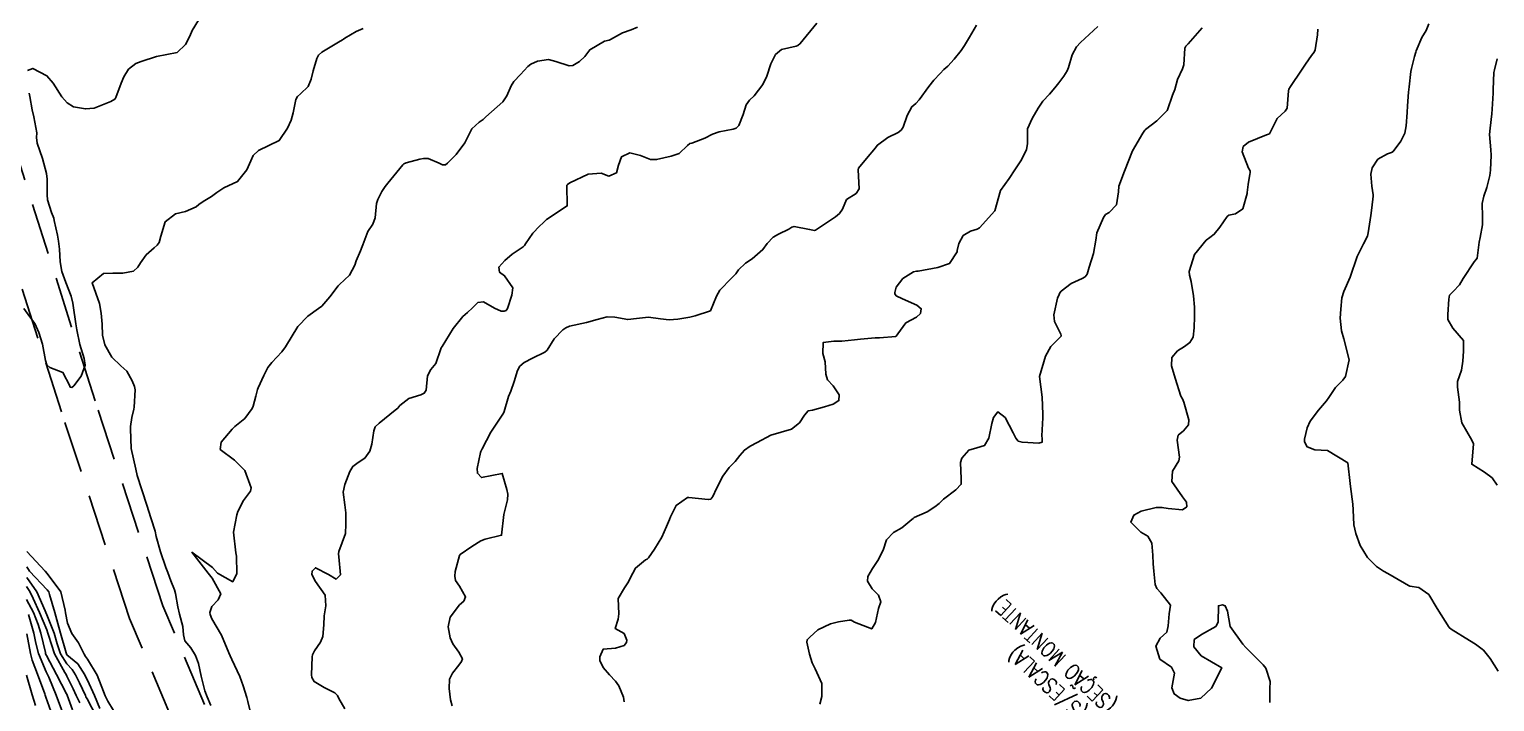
# Model space of a CAD drawing. Header units: metres. Extents: x 298520 to 308411, y 7433745 to 7450750.
# Drawn here: x 299034.4 to 299176.5, y 7449756.5 to 7449821.7 of the extents above; entities that cross this region are included whole.
import ezdxf

# ---------------------------------------------------------------- set-up
doc = ezdxf.new("R2010")
doc.units = ezdxf.units.M
doc.header["$LTSCALE"] = 10
doc.linetypes.add('DASHED', pattern=[0.75, 0.5, -0.25])
for name, color, linetype in [('Curvas de Nivel 1m', 11, 'Continuous'), ('Curvas de Nivel 5m', 15, 'Continuous'), ('TEXTO', 45, 'Continuous'), ('Vias Secundárias', 230, 'DASHED')]:
    doc.layers.add(name, color=color, linetype=linetype)
doc.styles.add('ROMANS', font='romans', dxfattribs={"height": 0.2})

msp = doc.modelspace()

# ---------------------------------------------------------------- linework, layer by layer
at = {"layer": 'Curvas de Nivel 1m', "flags": 128}
for points, elevation in [([(299034.2, 7449817.68), (299034.71, 7449817.88), (299036.08, 7449817.16), (299036.69, 7449816.45), (299037.52, 7449815.14), (299038.06, 7449814.53), (299038.66, 7449814.16), (299039.82, 7449813.95), (299040.66, 7449814.04), (299042.27, 7449814.68), (299042.67, 7449814.9), (299042.74, 7449815), (299042.76, 7449815.07), (299043.3, 7449816.46), (299043.55, 7449817.06), (299043.98, 7449817.79), (299044.72, 7449818.36), (299045.22, 7449818.54), (299046.72, 7449819.03), (299048.73, 7449819.43), (299049.52, 7449820.2), (299049.94, 7449820.99), (299050.17, 7449821.56), (299050.77, 7449822.55)], 748), ([(299051.97, 7449756.14), (299051.63, 7449756.96), (299051.41, 7449757.55), (299051.05, 7449758.97), (299050.78, 7449760.21), (299050.49, 7449760.98), (299050.04, 7449761.72), (299049.46, 7449762.4), (299049.34, 7449762.99), (299049.26, 7449763.8), (299048.95, 7449765), (299048.79, 7449765.7), (299048.55, 7449767), (299048.45, 7449767.35), (299048.11, 7449768.21), (299047.8, 7449769.01), (299047.63, 7449769.52), (299047.1, 7449771.02), (299046.69, 7449772.51), (299046.57, 7449773.03), (299046.19, 7449774.23), (299045.93, 7449775.03), (299045.8, 7449775.44), (299045.28, 7449777.04), (299044.85, 7449778.43), (299044.7, 7449779.05), (299044.27, 7449781.05), (299044.19, 7449782.95), (299044.18, 7449783.05), (299044.18, 7449783.17), (299044.31, 7449784.04), (299044.51, 7449784.86), (299044.55, 7449785.05), (299044.64, 7449786.74), (299044.58, 7449787.05), (299044.35, 7449787.61), (299043.83, 7449788.53), (299043.25, 7449789.07), (299042.38, 7449789.89), (299041.71, 7449791.09), (299041.47, 7449792.02), (299041.45, 7449793.09), (299041.36, 7449794.15), (299041.18, 7449795.09), (299040.46, 7449797.1), (299041.57, 7449797.99), (299042.47, 7449798.05), (299043.43, 7449798.02), (299044.47, 7449798.22), (299044.89, 7449798.63), (299045.16, 7449799.04), (299045.72, 7449799.81), (299046.5, 7449800.49), (299046.78, 7449800.75), (299046.96, 7449801.02), (299047.12, 7449801.62), (299047.54, 7449803.01), (299048.54, 7449803.79), (299049.51, 7449804.02), (299050.55, 7449804.46), (299050.83, 7449804.7), (299051.25, 7449804.97), (299052.06, 7449805.47), (299052.57, 7449805.86), (299053.23, 7449806.3), (299054.58, 7449806.93), (299055.46, 7449808.06), (299055.85, 7449808.92), (299056.07, 7449809.45), (299056.61, 7449809.91), (299058.62, 7449810.88), (299059.41, 7449812.1), (299059.77, 7449812.87), (299059.96, 7449813.57), (299060.23, 7449814.86), (299060.38, 7449815.16), (299060.68, 7449815.43), (299061.42, 7449816.12), (299061.72, 7449816.85), (299061.91, 7449817.65), (299062.25, 7449818.84), (299062.41, 7449819.16), (299062.73, 7449819.44), (299064.36, 7449820.43), (299064.74, 7449820.65), (299064.84, 7449820.71), (299064.98, 7449820.81), (299066.09, 7449821.46), (299066.76, 7449821.74)], 749), ([(299064.99, 7449755.82), (299064.41, 7449756.81), (299064.28, 7449757.11), (299063.99, 7449757.36), (299062.96, 7449757.87), (299062, 7449758.46), (299061.79, 7449758.84), (299061.75, 7449759.1), (299061.81, 7449760.84), (299061.84, 7449761.04), (299062.04, 7449761.44), (299062.61, 7449762.27), (299062.84, 7449762.83), (299062.95, 7449763.95), (299062.98, 7449764.83), (299063.14, 7449765.78), (299063.08, 7449766.83), (299062.12, 7449768.14), (299061.76, 7449768.84), (299061.8, 7449769.17), (299062.13, 7449769.48), (299063.39, 7449768.83), (299064.12, 7449768.39), (299064.56, 7449768.81), (299064.41, 7449770.55), (299064.35, 7449770.82), (299064.4, 7449771.06), (299065.05, 7449772.81), (299065.08, 7449773.7), (299065.06, 7449774.81), (299064.99, 7449775.59), (299064.82, 7449776.81), (299064.96, 7449777.54), (299065.46, 7449778.8), (299065.74, 7449779.31), (299066.26, 7449779.69), (299066.93, 7449780.12), (299067.4, 7449780.78), (299067.61, 7449781.45), (299067.8, 7449782.77), (299067.93, 7449783.14), (299068.3, 7449783.51), (299069.87, 7449784.75), (299070.1, 7449784.96), (299070.32, 7449785.2), (299071.18, 7449785.88), (299072.34, 7449786.25), (299072.67, 7449786.39), (299072.87, 7449786.71), (299072.99, 7449788.08), (299073.32, 7449788.71), (299073.79, 7449789.29), (299074.27, 7449790.7), (299074.31, 7449790.79), (299074.4, 7449790.93), (299075.47, 7449792.68), (299076.42, 7449793.84), (299076.87, 7449794.23), (299077.37, 7449794.66), (299077.89, 7449795.2), (299078.44, 7449795.27), (299079.48, 7449794.63), (299080.14, 7449794.34), (299080.43, 7449794.34), (299080.62, 7449794.43), (299080.76, 7449794.62), (299081.17, 7449795.9), (299081.28, 7449796.61), (299080.47, 7449797.79), (299079.98, 7449798.13), (299079.9, 7449798.63), (299080.49, 7449799.27), (299081.22, 7449799.89), (299082.26, 7449800.6), (299082.4, 7449800.71), (299082.51, 7449800.89), (299083.21, 7449801.91), (299083.86, 7449802.59), (299084.2, 7449802.92), (299084.54, 7449803.23), (299086.55, 7449804.55), (299086.52, 7449806.55), (299086.58, 7449806.64), (299086.81, 7449806.78), (299088.59, 7449807.62), (299089.82, 7449807.74), (299090.59, 7449807.42), (299091.32, 7449807.76), (299091.52, 7449808.49), (299091.8, 7449809.3), (299092.62, 7449809.69), (299093.65, 7449809.44), (299094.61, 7449809.04), (299095.21, 7449809.05), (299096.61, 7449809.37), (299097.4, 7449809.64), (299098.22, 7449810.41), (299098.45, 7449810.59), (299098.63, 7449810.65), (299099.9, 7449811.13), (299100.64, 7449811.5), (299101.28, 7449811.74), (299102.65, 7449811.98), (299102.93, 7449812.08), (299103.19, 7449812.35), (299103.6, 7449813.42), (299103.89, 7449814.35), (299104.23, 7449814.79), (299104.68, 7449815.23), (299105.52, 7449816.33), (299105.9, 7449817.12), (299106.29, 7449818.32), (299106.73, 7449819.22), (299107.34, 7449819.7), (299108.74, 7449820.05), (299108.92, 7449820.11), (299109.15, 7449820.29), (299110.76, 7449822.26)], 751), ([(299075.39, 7449756.09), (299075.21, 7449756.68), (299075.1, 7449757.79), (299075.13, 7449758.68), (299075.41, 7449759.28), (299076.02, 7449760.05), (299076.3, 7449760.4), (299076.38, 7449760.67), (299076.04, 7449761.3), (299075.46, 7449762.1), (299075.19, 7449762.68), (299074.99, 7449763.76), (299075.18, 7449764.68), (299076.09, 7449765.88), (299076.51, 7449766.26), (299076.69, 7449766.66), (299076.11, 7449767.69), (299075.71, 7449768.26), (299075.63, 7449768.68), (299075.68, 7449769.13), (299076.09, 7449770.67), (299076.15, 7449770.76), (299077.29, 7449771.53), (299078.17, 7449772.08), (299078.57, 7449772.25), (299080.17, 7449772.63), (299080.41, 7449774.63), (299080.76, 7449776.08), (299080.79, 7449776.62), (299080.68, 7449777.07), (299080.24, 7449778.62), (299078.24, 7449778.22), (299077.83, 7449778.65), (299077.81, 7449779.09), (299078.14, 7449780.65), (299078.17, 7449780.76), (299078.28, 7449781.01), (299079.15, 7449782.64), (299080.31, 7449784.38), (299080.41, 7449784.53), (299080.44, 7449784.62), (299080.86, 7449786.09), (299081.08, 7449786.61), (299081.41, 7449787.55), (299081.73, 7449788.61), (299081.96, 7449789.01), (299082.37, 7449789.37), (299083.16, 7449789.81), (299084.38, 7449790.38), (299084.6, 7449790.58), (299085.29, 7449791.68), (299086.12, 7449792.55), (299086.41, 7449792.75), (299086.76, 7449792.89), (299088.42, 7449793.24), (299089.44, 7449793.53), (299090.43, 7449793.8), (299091.15, 7449793.77), (299092.42, 7449793.54), (299093.27, 7449793.63), (299094.43, 7449793.78), (299095.59, 7449793.6), (299096.42, 7449793.52), (299097.27, 7449793.58), (299098.43, 7449793.78), (299098.94, 7449793.89), (299100.43, 7449794.39), (299101.02, 7449795.82), (299101.35, 7449796.38), (299102.47, 7449797.54), (299102.88, 7449797.96), (299103.15, 7449798.35), (299103.83, 7449799), (299104.49, 7449799.41), (299105.52, 7449800.32), (299105.93, 7449800.9), (299106.52, 7449801.53), (299107.03, 7449801.8), (299108.04, 7449802.29), (299108.34, 7449802.48), (299108.54, 7449802.55), (299110.04, 7449802.27), (299110.53, 7449802.17), (299110.61, 7449802.2), (299110.71, 7449802.27), (299112.55, 7449803.51), (299112.96, 7449803.83), (299113.25, 7449804.23), (299113.63, 7449805.16), (299114.57, 7449805.76), (299114.85, 7449806.22), (299114.75, 7449808.06), (299114.79, 7449808.22), (299115.56, 7449809.16), (299116.45, 7449810.19), (299116.52, 7449810.29), (299116.63, 7449810.45), (299117.65, 7449811.17), (299118.65, 7449811.66), (299118.92, 7449811.89), (299119.12, 7449812.17), (299119.52, 7449813.3), (299119.98, 7449814.16), (299120.35, 7449814.48), (299120.68, 7449814.83), (299121.6, 7449816.14), (299122.1, 7449816.73), (299122.71, 7449817.4), (299123.07, 7449817.76), (299123.45, 7449818.11), (299124.07, 7449818.76), (299124.74, 7449819.61), (299125.07, 7449820.1), (299125.56, 7449820.9), (299126.22, 7449822.08)], 752), ([(299092.08, 7449756.48), (299091.99, 7449756.95), (299091.55, 7449758.04), (299091.22, 7449758.49), (299090.63, 7449759.12), (299090.02, 7449759.81), (299089.72, 7449760.51), (299089.69, 7449760.86), (299090.04, 7449761.61), (299091.23, 7449761.68), (299092.05, 7449761.94), (299092.28, 7449762.25), (299092.33, 7449762.48), (299092.06, 7449763.1), (299091.19, 7449763.61), (299091.49, 7449764.49), (299091.54, 7449765.03), (299091.5, 7449766.49), (299092.11, 7449767.54), (299092.48, 7449768.11), (299092.64, 7449768.47), (299093.16, 7449769.45), (299094.15, 7449770.24), (299094.29, 7449770.32), (299094.42, 7449770.46), (299095.01, 7449771.3), (299095.71, 7449772.44), (299096.18, 7449773.49), (299096.47, 7449774.15), (299096.57, 7449774.43), (299097.1, 7449775.53), (299098.22, 7449776.28), (299098.35, 7449776.28), (299100.22, 7449776.09), (299100.47, 7449776.14), (299100.67, 7449776.38), (299101.01, 7449777.15), (299101.63, 7449778.37), (299102.25, 7449779.2), (299102.83, 7449779.78), (299103.27, 7449780.35), (299103.73, 7449780.89), (299104.28, 7449781.26), (299104.98, 7449781.63), (299106.29, 7449782.32), (299108.3, 7449782.92), (299109.06, 7449783.53), (299109.55, 7449784.28), (299109.91, 7449784.69), (299110.32, 7449784.75), (299111.5, 7449785.07), (299112.33, 7449785.35), (299112.89, 7449785.68), (299112.93, 7449786.23), (299112.35, 7449787.12), (299111.8, 7449787.69), (299111.64, 7449788.25), (299111.56, 7449789.44), (299111.34, 7449790.26), (299111.36, 7449791.3), (299112.4, 7449791.43), (299113.19, 7449791.44), (299114.4, 7449791.59), (299114.97, 7449791.65), (299116.41, 7449791.78), (299116.83, 7449791.77), (299118.41, 7449791.91), (299118.53, 7449792.05), (299118.6, 7449792.17), (299119.38, 7449793.21), (299120.43, 7449793.77), (299120.8, 7449794.14), (299120.87, 7449794.58), (299120.44, 7449794.93), (299119.06, 7449795.56), (299118.45, 7449795.84), (299118.31, 7449796.03), (299118.31, 7449796.17), (299118.34, 7449796.28), (299118.46, 7449796.69), (299119.1, 7449797.53), (299120.14, 7449798.15), (299120.41, 7449798.22), (299120.48, 7449798.23), (299120.57, 7449798.24), (299122.49, 7449798.58), (299123.62, 7449798.98), (299124.35, 7449800.1), (299124.37, 7449800.23), (299124.52, 7449800.92), (299124.95, 7449801.67), (299125.66, 7449802.09), (299126.31, 7449802.3), (299126.54, 7449802.44), (299128.01, 7449804.06), (299128.57, 7449806.05), (299129.42, 7449807.21), (299129.95, 7449808.04), (299130.21, 7449808.44), (299130.61, 7449809.03), (299131.1, 7449810.02), (299131.19, 7449810.58), (299131.19, 7449812.02), (299131.65, 7449813.02), (299132.21, 7449814.01), (299132.68, 7449814.7), (299133.3, 7449815.38), (299133.84, 7449815.99), (299134.21, 7449816.48), (299134.71, 7449817.14), (299135.04, 7449817.65), (299135.16, 7449817.98), (299135.51, 7449819.2), (299135.92, 7449819.97), (299136.31, 7449820.4), (299136.75, 7449820.78), (299138.01, 7449821.94)], 753), ([(299111.05, 7449756.26), (299111.23, 7449757.02), (299111.24, 7449758.26), (299110.6, 7449759.69), (299110.31, 7449760.27), (299110.04, 7449761.1), (299109.77, 7449762.27), (299109.81, 7449762.51), (299110.06, 7449762.76), (299110.86, 7449763.47), (299112.07, 7449764.06), (299112.85, 7449764.24), (299113.89, 7449764.41), (299114.08, 7449764.4), (299114.4, 7449764.22), (299116.07, 7449763.55), (299116.44, 7449764.19), (299116.74, 7449765.54), (299116.97, 7449766.19), (299116.73, 7449766.82), (299116.12, 7449767.43), (299115.68, 7449768.2), (299115.69, 7449768.64), (299116.14, 7449769.42), (299116.68, 7449770.19), (299117.17, 7449771.18), (299117.51, 7449772.18), (299118.18, 7449772.91), (299118.99, 7449773.36), (299119.97, 7449774.15), (299120.08, 7449774.27), (299120.2, 7449774.35), (299121.45, 7449774.89), (299122.21, 7449775.38), (299122.62, 7449775.72), (299123.05, 7449776.12), (299124.23, 7449777.04), (299124.76, 7449777.57), (299124.75, 7449778.09), (299124.68, 7449779.67), (299124.8, 7449780.09), (299125.48, 7449780.88), (299126.28, 7449781.11), (299127.02, 7449781.33), (299127.42, 7449782.06), (299127.73, 7449783.48), (299127.89, 7449784.06), (299128.32, 7449784.6), (299129.03, 7449784.04), (299129.78, 7449782.55), (299130.04, 7449782.03), (299130.29, 7449781.75), (299130.66, 7449781.65), (299132.29, 7449781.56), (299132.62, 7449781.67), (299132.6, 7449782.01), (299132.56, 7449782.27), (299132.66, 7449784), (299132.68, 7449784.37), (299132.62, 7449786.01), (299132.36, 7449788.01), (299132.92, 7449790), (299133.46, 7449790.94), (299134.41, 7449791.9), (299134.45, 7449791.94), (299134.46, 7449791.98), (299134.41, 7449792.12), (299133.8, 7449793.36), (299133.73, 7449793.99), (299134.09, 7449795.62), (299134.24, 7449795.98), (299134.32, 7449796.12), (299134.46, 7449796.3), (299135.41, 7449797.03), (299136.48, 7449797.52), (299136.76, 7449797.67), (299136.96, 7449797.95), (299137.17, 7449798.63), (299137.58, 7449799.94), (299137.8, 7449801.23), (299137.92, 7449801.94), (299138.55, 7449803.43), (299138.76, 7449803.72), (299139.09, 7449803.92), (299139.81, 7449804.67), (299140.01, 7449805.92), (299140.04, 7449806.46), (299140.6, 7449807.91), (299141.35, 7449809.9), (299142.36, 7449811.6), (299142.56, 7449811.88), (299142.64, 7449811.96), (299143.72, 7449812.81), (299144.67, 7449813.75), (299144.72, 7449813.81), (299144.75, 7449813.86), (299145.26, 7449815.28), (299145.48, 7449815.85), (299145.74, 7449816.82), (299146.21, 7449817.85), (299146.33, 7449818.24), (299146.44, 7449819.84), (299146.54, 7449820.05), (299146.75, 7449820.25), (299148.13, 7449821.82)], 754), ([(299176.83, 7449759.47), (299176.04, 7449760.69), (299175.39, 7449761.49), (299174.62, 7449762.07), (299174.06, 7449762.42), (299172.28, 7449763.53), (299172.07, 7449763.71), (299170.91, 7449765.54), (299170.11, 7449766.88), (299169.14, 7449767.56), (299168.26, 7449767.71), (299168.12, 7449767.76), (299167.73, 7449767.98), (299166.14, 7449768.92), (299165.7, 7449769.17), (299165.03, 7449769.62), (299164.16, 7449770.47), (299163.43, 7449771.64), (299163.01, 7449772.81), (299162.84, 7449773.64), (299162.77, 7449775.09), (299162.74, 7449775.64), (299162.52, 7449777.37), (299162.49, 7449777.65), (299162.26, 7449779.65), (299160.28, 7449780.86), (299159.05, 7449780.92), (299158.29, 7449781.19), (299158.05, 7449781.7), (299158.06, 7449781.94), (299158.31, 7449783.04), (299158.58, 7449783.7), (299159.41, 7449784.77), (299160.18, 7449785.67), (299160.25, 7449785.76), (299160.34, 7449785.9), (299161.04, 7449786.97), (299161.77, 7449787.66), (299162.01, 7449788.01), (299162.38, 7449789.65), (299161.87, 7449791.66), (299161.65, 7449792.43), (299161.5, 7449793.66), (299161.56, 7449794.54), (299161.66, 7449795.66), (299161.85, 7449796.27), (299162.48, 7449797.65), (299163.16, 7449799.64), (299163.76, 7449800.87), (299164.14, 7449801.63), (299164.22, 7449801.93), (299164.47, 7449803.62), (299164.56, 7449804.37), (299164.69, 7449805.5), (299164.69, 7449805.62), (299164.59, 7449806.48), (299164.47, 7449807.62), (299164.61, 7449808.25), (299165.16, 7449809.07), (299166.11, 7449809.61), (299166.48, 7449809.74), (299166.63, 7449809.84), (299167.38, 7449810.84), (299167.77, 7449811.59), (299167.92, 7449812.32), (299168, 7449813.59), (299168.02, 7449814.25), (299168.13, 7449815.59), (299168.19, 7449816.09), (299168.37, 7449817.58), (299168.42, 7449817.88), (299168.73, 7449819.02), (299168.85, 7449819.46), (299168.88, 7449819.57), (299169.43, 7449820.89), (299169.86, 7449821.56), (299170.12, 7449822.21)], 756), ([(299176.73, 7449777.48), (299176.25, 7449778.19), (299175.51, 7449778.74), (299174.26, 7449779.51), (299174.44, 7449781.51), (299174.29, 7449781.84), (299173.32, 7449783.52), (299173.08, 7449784.76), (299173.09, 7449785.52), (299172.88, 7449787), (299172.9, 7449787.52), (299173.28, 7449788.62), (299173.41, 7449789.52), (299173.45, 7449790.46), (299173.48, 7449791.52), (299172.42, 7449792.7), (299171.95, 7449793.53), (299171.94, 7449794.04), (299172.04, 7449795.53), (299172.1, 7449795.89), (299172.46, 7449796.26), (299173.09, 7449796.91), (299173.43, 7449797.52), (299174.5, 7449799.14), (299174.67, 7449799.33), (299174.78, 7449799.5), (299174.98, 7449801.03), (299175.07, 7449801.49), (299175.32, 7449802.71), (299175.31, 7449803.49), (299175.28, 7449804.78), (299175.45, 7449805.49), (299175.74, 7449806.33), (299176.01, 7449807.49), (299176.07, 7449808.01), (299176.15, 7449809.48), (299176.13, 7449809.99), (299176, 7449811.49), (299176.04, 7449812.1), (299176.21, 7449813.48), (299176.24, 7449813.92), (299176.33, 7449815.48), (299176.34, 7449815.84), (299176.42, 7449817.48), (299176.46, 7449817.74), (299176.73, 7449818.8)], 757), ([(299033.84, 7449794.6), (299034.42, 7449793.79), (299034.91, 7449793.17), (299035.3, 7449792.27), (299035.65, 7449791.16), (299035.96, 7449789.56), (299036.09, 7449789.15), (299036.36, 7449788.88), (299037.64, 7449788.42), (299038.31, 7449787.12), (299038.31, 7449787.09), (299038.34, 7449786.98), (299038.49, 7449786.97), (299038.68, 7449787.12), (299039.41, 7449788.05), (299039.8, 7449789.11), (299039.69, 7449789.78), (299039.29, 7449791.11), (299039, 7449792.53), (299038.9, 7449793.12), (299038.64, 7449794.91), (299038.61, 7449795.12), (299038.44, 7449795.8), (299037.92, 7449797.13), (299037.52, 7449798.19), (299037.38, 7449799.14), (299037.29, 7449800.35), (299037.2, 7449801.14), (299037.11, 7449801.73), (299036.8, 7449803.15), (299036.75, 7449803.36), (299036.54, 7449803.91), (299036.15, 7449805.15), (299036.1, 7449805.62), (299036.11, 7449807.15), (299036.05, 7449807.7), (299035.66, 7449809.16), (299035.14, 7449810.65), (299035.06, 7449811.17), (299035.09, 7449811.62), (299034.82, 7449813.17), (299034.66, 7449813.87), (299034.42, 7449815.17), (299034.36, 7449815.49)], 748), ([(299042.54, 7449755.64), (299041.98, 7449756.56), (299041.73, 7449757.08), (299041.58, 7449757.5), (299040.96, 7449759.09), (299040.03, 7449760.63), (299039.83, 7449760.9), (299039.69, 7449761.11), (299039.15, 7449762.22), (299038.51, 7449763.12), (299038.07, 7449764.1), (299037.87, 7449765.13), (299037.84, 7449765.37), (299037.42, 7449767.14), (299036.12, 7449768.94), (299035.92, 7449769.15), (299034.15, 7449771.06)], 748), ([(299041.23, 7449755.83), (299040.71, 7449757.09), (299040.01, 7449758.59), (299039.84, 7449758.93), (299039.76, 7449759.1), (299039.08, 7449760.17), (299038.03, 7449761.05), (299037.97, 7449761.13), (299037.94, 7449761.23), (299037.41, 7449763.14), (299037.14, 7449764.07), (299036.84, 7449765.14), (299036.35, 7449766.9), (299036.26, 7449767.15), (299036.1, 7449767.36), (299034.39, 7449769.17), (299034.14, 7449769.59)], 747), ([(299040.87, 7449755.09), (299039.98, 7449756.78), (299039.87, 7449756.99), (299039.81, 7449757.1), (299039.23, 7449758.34), (299038.86, 7449759.12), (299038.52, 7449759.63), (299038.02, 7449760.18), (299037.41, 7449761.14), (299037.08, 7449762.1), (299036.78, 7449763.14), (299036.08, 7449764.93), (299035.98, 7449765.15), (299035.92, 7449765.32), (299035.11, 7449767.16), (299034.12, 7449768.54)], 746), ([(299038.58, 7449755.73), (299038.06, 7449757.13), (299038.04, 7449757.18), (299037.99, 7449757.28), (299037.02, 7449759.14), (299036.03, 7449760.98), (299035.96, 7449761.15), (299035.93, 7449761.26), (299035.5, 7449763.16), (299035.25, 7449763.97), (299034.77, 7449765.16), (299034.1, 7449766.41)], 744), ([(299037.6, 7449755.5), (299036.99, 7449757.14), (299036.27, 7449758.89), (299036.14, 7449759.15), (299036.02, 7449759.4), (299035.28, 7449761.16), (299035.01, 7449762.19), (299034.8, 7449763.16), (299034.3, 7449764.95)], 743), ([(299036.64, 7449755.14), (299035.98, 7449756.95), (299035.92, 7449757.15), (299035.89, 7449757.25), (299035.16, 7449759.16), (299034.66, 7449760.53), (299034.48, 7449761.17), (299034.15, 7449763.07)], 742), ([(299034.98, 7449756.15), (299034.64, 7449757.16), (299034.09, 7449759.09)], 741)]:
    msp.add_lwpolyline(points, dxfattribs=dict(at, elevation=elevation))
at = {"layer": 'Curvas de Nivel 5m', "flags": 128}
for points, elevation in [([(299055.96, 7449754.91), (299055.57, 7449756.51), (299055.46, 7449756.92), (299055.12, 7449758.05), (299054.8, 7449758.93), (299054.03, 7449760.59), (299053.86, 7449760.94), (299053.74, 7449761.24), (299053, 7449762.95), (299052.08, 7449764.55), (299051.9, 7449764.96), (299051.88, 7449765.16), (299052.09, 7449765.74), (299052.68, 7449766.37), (299052.95, 7449766.95), (299052.12, 7449768.46), (299051.73, 7449768.96), (299050.15, 7449770.98), (299052.13, 7449769.52), (299052.62, 7449768.96), (299054.11, 7449768.13), (299054.51, 7449768.93), (299054.46, 7449770.61), (299054.42, 7449770.93), (299054.17, 7449772.93), (299054.5, 7449774.62), (299054.59, 7449774.93), (299055.15, 7449775.99), (299055.82, 7449776.91), (299055.9, 7449777.24), (299055.27, 7449778.92), (299054.26, 7449779.92), (299052.89, 7449780.95), (299052.98, 7449781.65), (299054.04, 7449782.93), (299054.3, 7449783.17), (299055.27, 7449783.95), (299056, 7449784.91), (299056.09, 7449785.14), (299056.33, 7449786.12), (299056.5, 7449786.75), (299056.56, 7449786.91), (299057.12, 7449788.13), (299057.51, 7449788.9), (299057.89, 7449789.38), (299058.38, 7449789.88), (299058.87, 7449790.4), (299059.22, 7449790.88), (299060.41, 7449792.86), (299061.39, 7449793.88), (299062.43, 7449794.6), (299062.73, 7449794.84), (299063.52, 7449795.75), (299064.33, 7449796.81), (299064.46, 7449796.94), (299065.44, 7449797.84), (299065.93, 7449798.8), (299066.06, 7449799.22), (299066.5, 7449800.2), (299066.66, 7449800.63), (299066.71, 7449800.79), (299067.22, 7449802.08), (299067.68, 7449802.78), (299067.92, 7449803.39), (299068.05, 7449804.78), (299068.17, 7449805.17), (299068.57, 7449805.95), (299068.89, 7449806.45), (299069.14, 7449806.76), (299070.6, 7449808.53), (299070.7, 7449808.64), (299070.93, 7449808.74), (299072.25, 7449809.08), (299072.61, 7449809.15), (299073.05, 7449809.16), (299074.14, 7449808.7), (299074.45, 7449808.54), (299074.6, 7449808.52), (299074.74, 7449808.55), (299074.94, 7449808.69), (299075.77, 7449809.52), (299076.62, 7449810.67), (299077.29, 7449812.02), (299078.01, 7449812.66), (299078.39, 7449812.92), (299078.66, 7449813.17), (299080.29, 7449814.63), (299080.68, 7449815.21), (299081.11, 7449816.2), (299081.38, 7449816.61), (299082.02, 7449817.29), (299082.71, 7449818.05), (299083.02, 7449818.3), (299083.65, 7449818.59), (299084.72, 7449818.74), (299085.44, 7449818.56), (299086.72, 7449818.13), (299087.09, 7449818.17), (299087.74, 7449818.54), (299088.24, 7449819.03), (299088.73, 7449819.69), (299090.17, 7449820.51), (299090.62, 7449820.63), (299090.75, 7449820.69), (299091.91, 7449821.33), (299092.76, 7449821.62), (299093.37, 7449821.87)], 750), ([(299154.69, 7449756.44), (299154.68, 7449757.74), (299154.73, 7449758.46), (299154.28, 7449759.75), (299154.03, 7449760.08), (299152.37, 7449761.77), (299152.06, 7449762.09), (299150.85, 7449763.78), (299150.59, 7449765.29), (299150.36, 7449765.79), (299150.1, 7449765.89), (299149.69, 7449765.8), (299149.67, 7449764.21), (299149.45, 7449763.8), (299148.07, 7449763.03), (299147.35, 7449762.53), (299147.31, 7449761.83), (299148.04, 7449760.95), (299150.02, 7449759.79), (299149.03, 7449757.8), (299147.99, 7449756.84), (299146.77, 7449756.61), (299145.99, 7449756.85), (299145.41, 7449757.26), (299145.17, 7449757.85), (299145.44, 7449759.26), (299145.15, 7449759.85), (299144.03, 7449760.63), (299143.62, 7449761.87), (299144.06, 7449762.66), (299144.69, 7449763.23), (299144.81, 7449763.85), (299144.93, 7449765.01), (299145.04, 7449765.85), (299144.11, 7449767.06), (299143.72, 7449767.47), (299143.56, 7449767.87), (299143.43, 7449769.16), (299143.36, 7449769.87), (299143.34, 7449770.69), (299143.23, 7449771.87), (299142.85, 7449772.55), (299142.18, 7449772.93), (299141.19, 7449773.9), (299141.51, 7449774.59), (299142.2, 7449774.96), (299143.67, 7449775.33), (299144.21, 7449775.34), (299144.83, 7449775.23), (299146.21, 7449775.11), (299146.65, 7449775.39), (299146.6, 7449775.84), (299146.22, 7449776.37), (299145.17, 7449777.85), (299145.26, 7449778.85), (299145.86, 7449779.84), (299145.92, 7449780.19), (299145.71, 7449781.85), (299145.81, 7449782.33), (299146.3, 7449782.76), (299146.8, 7449783.34), (299146.84, 7449783.83), (299146.33, 7449785.54), (299146.2, 7449785.84), (299146.06, 7449786.12), (299145.51, 7449787.85), (299145.16, 7449789.07), (299145.19, 7449789.85), (299145.73, 7449790.51), (299146.4, 7449790.93), (299146.93, 7449791.31), (299147.24, 7449791.83), (299147.35, 7449792.75), (299147.37, 7449793.83), (299147.37, 7449794.75), (299147.27, 7449795.83), (299147.06, 7449797.24), (299146.9, 7449797.83), (299146.86, 7449798.21), (299147.37, 7449799.83), (299148.52, 7449801.24), (299148.85, 7449801.48), (299149.29, 7449801.8), (299149.84, 7449802.5), (299150.55, 7449803.52), (299150.7, 7449803.64), (299151.35, 7449803.78), (299152.06, 7449804.28), (299152.49, 7449805.77), (299152.5, 7449805.85), (299152.59, 7449806.64), (299152.74, 7449807.63), (299152.78, 7449807.77), (299152.78, 7449807.94), (299152.61, 7449808.21), (299152.01, 7449809.78), (299152.1, 7449810.3), (299152.63, 7449810.72), (299154.35, 7449811.45), (299154.64, 7449811.54), (299154.72, 7449811.66), (299154.75, 7449811.74), (299155.38, 7449813.02), (299156.16, 7449813.73), (299156.37, 7449814.03), (299156.49, 7449815.72), (299156.54, 7449815.88), (299156.7, 7449816.11), (299157.75, 7449817.7), (299158.13, 7449818.29), (299158.73, 7449819.13), (299158.98, 7449819.45), (299159.09, 7449819.69), (299159.32, 7449821.12), (299159.33, 7449821.68)], 755), ([(299039.26, 7449756.39), (299038.91, 7449757.12), (299038.63, 7449757.76), (299038.01, 7449758.99), (299037.94, 7449759.13), (299037.83, 7449759.32), (299036.83, 7449761.14), (299036.24, 7449762.96), (299036.18, 7449763.15), (299036.06, 7449763.48), (299035.35, 7449765.16), (299034.76, 7449766.5), (299034.43, 7449767.17), (299034.11, 7449767.66)], 745)]:
    msp.add_lwpolyline(points, dxfattribs=dict(at, elevation=elevation))
at = {"layer": 'Vias Secundárias'}
msp.add_lwpolyline([(299108.23, 7449667.88), (299103.83, 7449671.78), (299087.5, 7449690.81), (299070.54, 7449715.71), (299057.19, 7449742.4), (299047.33, 7449765.78), (299040.76, 7449785.65), (299032.08, 7449812.89), (299023.78, 7449838.74), (299018.6, 7449859.7), (299010.69, 7449882.84), (299001.55, 7449911.57), (298993.69, 7449937.01), (298986.87, 7449961.81), (298966.53, 7450021.91), (298949.69, 7450078.12), (298933.77, 7450127.68), (298930.82, 7450134.98, -0.212828), (298933.61, 7450140.98)], format="xyb", dxfattribs=at)
msp.add_lwpolyline([(299105.95, 7449665.3), (299101.37, 7449669.36), (299084.76, 7449688.72), (299067.57, 7449713.96), (299054.06, 7449740.96), (299044.1, 7449764.57), (299037.49, 7449784.58), (299028.8, 7449811.84), (299020.46, 7449837.8), (299015.29, 7449858.73), (299007.42, 7449881.76), (298998.26, 7449910.54), (298990.38, 7449936.05), (298983.57, 7449960.83), (298964.12, 7450021.02), (298947.08, 7450077.45), (298930.82, 7450125.63), (298927.46, 7450128.35), (298919.62, 7450129.01), (298899.56, 7450125.27)], dxfattribs=at)

# ---------------------------------------------------------------- texts
at = {"layer": 'TEXTO', "style": 'ROMANS', "width": 0.8}
for s, p in [('FUNDO ASSOREADO (SEÇÃO MONTANTE)', (299151.87, 7449745.18)), ('DETALHE GALERIA (S/ESCALA)', (299147.8, 7449745.57))]:
    msp.add_text(s, height=1.5, rotation=137, dxfattribs=at).set_placement(p)

doc.saveas('drawing.dxf')
